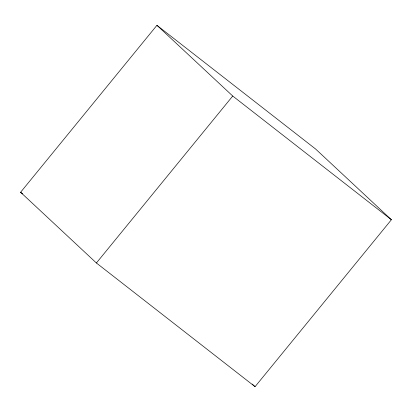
<?xml version="1.0" encoding="UTF-8"?>
<svg xmlns="http://www.w3.org/2000/svg" width="412" height="412" viewBox="0 0 412 412"><rect width="100%" height="100%" fill="white"/><g stroke="black" fill="none" stroke-linecap="round" stroke-linejoin="round"><path stroke-width="0.62" d="M20.6 192.265L156.936 25.312L315.597 149.01L391.4 219.735L255.064 386.688L96.403 262.99L20.6 192.265L22.629 193.846M96.403 262.99L232.739 96.037L156.936 25.312M232.739 96.037L391.4 219.735M252.257 384.072L255.064 386.688"/></g></svg>
